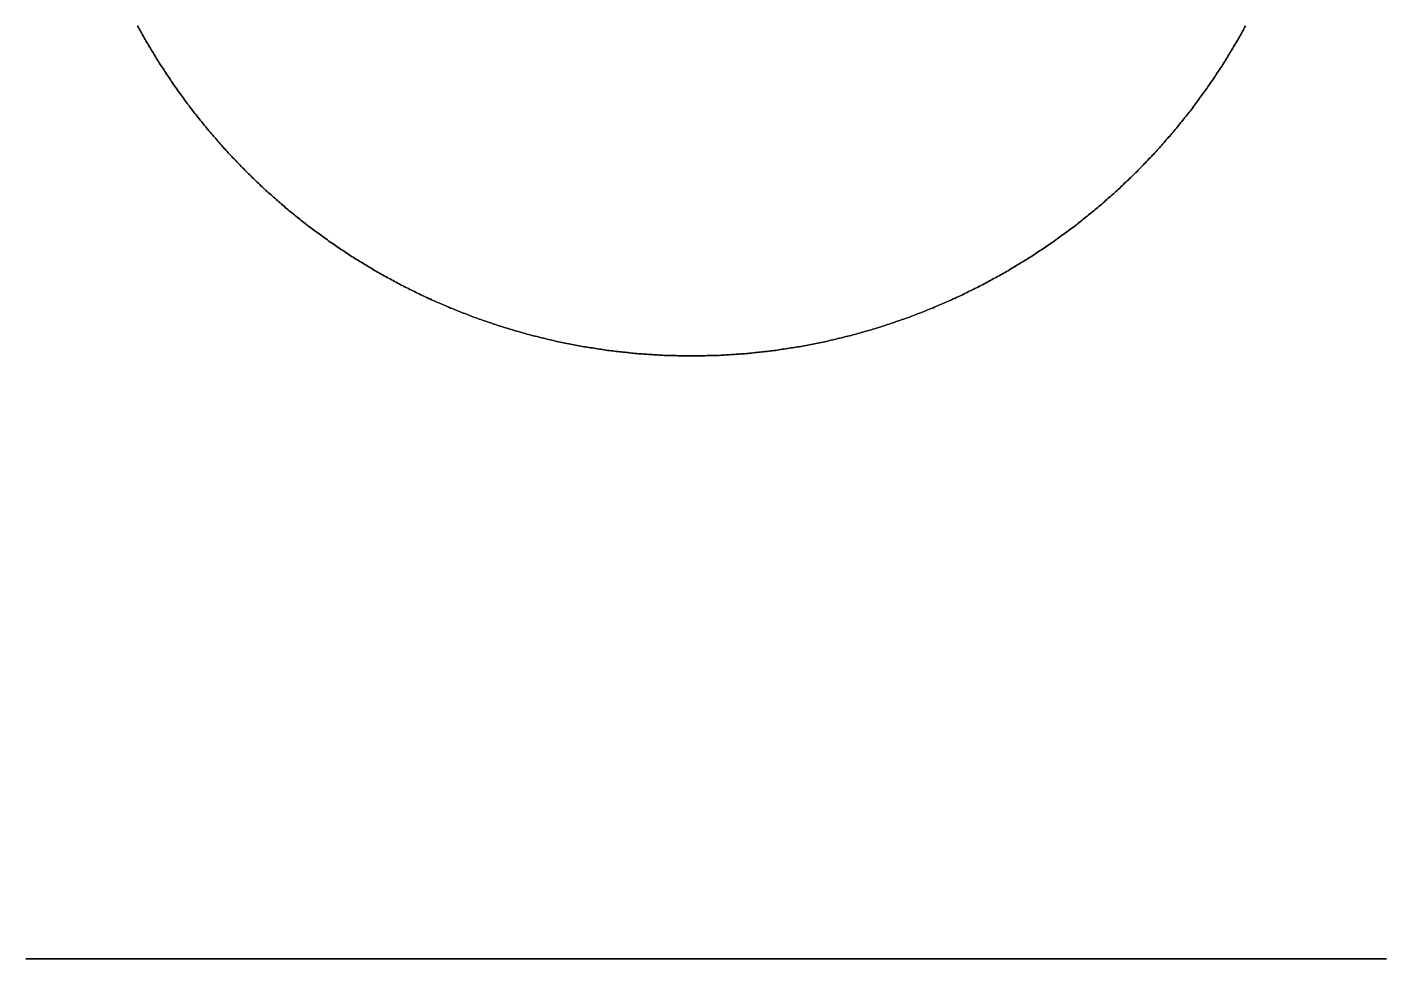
# Model space of a CAD drawing. Header units: millimetres. Extents: x -163 to 163, y 0 to 90.
# Drawn here: x 113.87 to 138.67, y 0 to 17 of the extents above; entities that cross this region are included whole.
import ezdxf

# ---------------------------------------------------------------- set-up
doc = ezdxf.new("R2010")
doc.units = ezdxf.units.MM

msp = doc.modelspace()

# ---------------------------------------------------------------- linework, layer by layer
for points in [[(115.89, 17.025), (115.905, 16.997), (115.92, 16.97), (115.935, 16.942), (115.95, 16.915), (115.965, 16.887), (115.98, 16.86), (115.995, 16.832), (116.011, 16.805), (116.026, 16.777), (116.041, 16.75), (116.057, 16.723), (116.073, 16.696), (116.09, 16.67), (116.106, 16.643), (116.122, 16.616), (116.138, 16.589), (116.155, 16.562), (116.171, 16.536), (116.187, 16.509), (116.203, 16.482), (116.22, 16.455), (116.236, 16.428), (116.252, 16.401), (116.268, 16.375), (116.285, 16.348), (116.301, 16.321), (116.318, 16.295), (116.336, 16.269), (116.353, 16.243), (116.371, 16.217), (116.388, 16.191), (116.406, 16.165), (116.423, 16.139), (116.44, 16.112), (116.458, 16.086), (116.475, 16.06), (116.493, 16.034), (116.51, 16.008), (116.527, 15.982), (116.545, 15.956), (116.562, 15.93), (116.58, 15.904), (116.598, 15.879), (116.617, 15.853), (116.635, 15.828), (116.654, 15.803), (116.672, 15.777), (116.691, 15.752), (116.71, 15.727), (116.728, 15.702), (116.747, 15.676), (116.765, 15.651), (116.784, 15.626), (116.802, 15.6), (116.821, 15.575), (116.839, 15.55), (116.858, 15.525), (116.876, 15.499), (116.896, 15.475), (116.916, 15.45), (116.935, 15.426), (116.955, 15.401), (116.975, 15.377), (116.994, 15.353), (117.014, 15.328), (117.033, 15.304), (117.053, 15.279), (117.073, 15.255), (117.092, 15.23), (117.112, 15.206), (117.132, 15.181), (117.151, 15.157), (117.171, 15.132), (117.19, 15.108), (117.211, 15.084), (117.232, 15.061), (117.253, 15.037), (117.273, 15.014), (117.294, 14.99), (117.315, 14.966), (117.335, 14.943), (117.356, 14.919), (117.377, 14.896), (117.397, 14.872), (117.418, 14.849), (117.439, 14.825), (117.459, 14.801), (117.48, 14.778), (117.501, 14.754), (117.521, 14.731), (117.543, 14.708), (117.565, 14.685), (117.586, 14.663), (117.608, 14.64), (117.63, 14.617), (117.651, 14.595), (117.673, 14.572), (117.695, 14.549), (117.716, 14.527), (117.738, 14.504), (117.76, 14.482), (117.782, 14.459), (117.803, 14.436), (117.825, 14.414), (117.847, 14.391), (117.868, 14.368), (117.891, 14.347), (117.914, 14.325), (117.936, 14.303), (117.959, 14.282), (117.982, 14.26), (118.004, 14.238), (118.027, 14.216), (118.049, 14.195), (118.072, 14.173), (118.095, 14.151), (118.117, 14.13), (118.14, 14.108), (118.163, 14.086), (118.185, 14.065), (118.208, 14.043), (118.231, 14.021), (118.254, 14.001), (118.278, 13.98), (118.301, 13.959), (118.325, 13.939), (118.349, 13.918), (118.372, 13.897), (118.396, 13.877), (118.419, 13.856), (118.443, 13.835), (118.466, 13.815), (118.49, 13.794), (118.514, 13.773), (118.537, 13.753), (118.561, 13.732), (118.584, 13.711), (118.608, 13.69), (118.632, 13.671), (118.657, 13.651), (118.681, 13.632), (118.706, 13.612), (118.73, 13.592), (118.755, 13.573), (118.779, 13.553), (118.804, 13.533), (118.828, 13.514), (118.853, 13.494), (118.877, 13.475), (118.901, 13.455), (118.926, 13.435), (118.95, 13.416), (118.975, 13.396), (118.999, 13.376), (119.025, 13.358), (119.05, 13.339), (119.075, 13.321), (119.1, 13.302), (119.126, 13.284), (119.151, 13.265), (119.176, 13.247), (119.202, 13.228), (119.227, 13.21), (119.252, 13.191), (119.277, 13.172), (119.303, 13.154), (119.328, 13.135), (119.353, 13.117), (119.379, 13.098), (119.404, 13.08), (119.43, 13.062), (119.456, 13.045), (119.482, 13.027), (119.508, 13.01), (119.534, 12.993), (119.56, 12.975), (119.586, 12.958), (119.612, 12.94), (119.639, 12.923), (119.665, 12.906), (119.691, 12.888), (119.717, 12.871), (119.743, 12.853), (119.769, 12.836), (119.795, 12.818), (119.821, 12.801), (119.848, 12.785), (119.875, 12.768), (119.901, 12.752), (119.928, 12.736), (119.955, 12.72), (119.982, 12.703), (120.009, 12.687), (120.036, 12.671), (120.062, 12.655), (120.089, 12.638), (120.116, 12.622), (120.143, 12.606), (120.17, 12.59), (120.196, 12.573), (120.223, 12.557), (120.25, 12.541), (120.277, 12.526), (120.305, 12.511), (120.332, 12.495), (120.36, 12.48), (120.387, 12.465), (120.415, 12.45), (120.442, 12.435), (120.47, 12.42), (120.497, 12.405), (120.525, 12.39), (120.552, 12.375), (120.58, 12.36), (120.607, 12.345), (120.635, 12.33), (120.662, 12.314), (120.69, 12.299), (120.718, 12.286), (120.746, 12.272), (120.774, 12.258), (120.802, 12.244), (120.831, 12.23), (120.859, 12.216), (120.887, 12.202), (120.915, 12.188), (120.943, 12.175), (120.971, 12.161), (120.999, 12.147), (121.027, 12.133), (121.056, 12.119), (121.084, 12.105), (121.112, 12.091), (121.14, 12.077), (121.169, 12.065), (121.197, 12.052), (121.226, 12.04), (121.255, 12.027), (121.283, 12.014), (121.312, 12.002), (121.341, 11.989), (121.37, 11.976), (121.398, 11.964), (121.427, 11.951), (121.456, 11.939), (121.484, 11.926), (121.513, 11.913), (121.542, 11.901), (121.57, 11.888), (121.599, 11.875), (121.628, 11.864), (121.658, 11.853), (121.687, 11.841), (121.716, 11.83), (121.745, 11.819), (121.775, 11.807), (121.804, 11.796), (121.833, 11.784), (121.862, 11.773), (121.891, 11.762), (121.921, 11.75), (121.95, 11.739), (121.979, 11.728), (122.008, 11.716), (122.038, 11.705), (122.067, 11.694), (122.096, 11.683), (122.126, 11.673), (122.156, 11.663), (122.186, 11.653), (122.215, 11.643), (122.245, 11.633), (122.275, 11.623), (122.304, 11.613), (122.334, 11.603), (122.364, 11.593), (122.393, 11.583), (122.423, 11.573), (122.453, 11.562), (122.482, 11.552), (122.512, 11.542), (122.542, 11.532), (122.572, 11.523), (122.602, 11.515), (122.632, 11.506), (122.662, 11.497), (122.692, 11.488), (122.723, 11.48), (122.753, 11.471), (122.783, 11.462), (122.813, 11.453), (122.843, 11.445), (122.873, 11.436), (122.903, 11.427), (122.933, 11.418), (122.963, 11.409), (122.993, 11.401), (123.024, 11.392), (123.054, 11.384), (123.085, 11.377), (123.115, 11.369), (123.145, 11.362), (123.176, 11.355), (123.206, 11.347), (123.237, 11.34), (123.267, 11.332), (123.298, 11.325), (123.328, 11.317), (123.359, 11.31), (123.389, 11.302), (123.42, 11.295), (123.45, 11.288), (123.48, 11.28), (123.511, 11.273), (123.542, 11.266), (123.572, 11.26), (123.603, 11.254), (123.634, 11.248), (123.665, 11.242), (123.695, 11.236), (123.726, 11.23), (123.757, 11.224), (123.788, 11.218), (123.819, 11.211), (123.849, 11.205), (123.88, 11.199), (123.911, 11.193), (123.942, 11.187), (123.972, 11.181), (124.003, 11.175), (124.034, 11.17), (124.065, 11.165), (124.096, 11.16), (124.127, 11.156), (124.158, 11.151), (124.189, 11.146), (124.22, 11.141), (124.251, 11.137), (124.282, 11.132), (124.313, 11.127), (124.344, 11.122), (124.375, 11.117), (124.406, 11.113), (124.437, 11.108), (124.468, 11.103), (124.499, 11.098), (124.53, 11.095), (124.561, 11.092), (124.592, 11.088), (124.624, 11.085), (124.655, 11.081), (124.686, 11.078), (124.717, 11.074), (124.748, 11.071), (124.78, 11.068), (124.811, 11.064), (124.842, 11.061), (124.873, 11.057), (124.904, 11.054), (124.935, 11.051), (124.967, 11.047), (124.998, 11.044), (125.029, 11.042), (125.06, 11.04), (125.092, 11.038), (125.123, 11.036), (125.154, 11.034), (125.185, 11.031), (125.217, 11.029), (125.248, 11.027), (125.279, 11.025), (125.311, 11.023), (125.342, 11.021), (125.373, 11.019), (125.405, 11.017), (125.436, 11.015), (125.467, 11.013), (125.498, 11.011), (125.53, 11.01), (125.561, 11.01), (125.592, 11.009), (125.624, 11.008), (125.655, 11.008), (125.686, 11.007), (125.718, 11.006), (125.749, 11.005), (125.781, 11.005), (125.812, 11.004), (125.843, 11.003), (125.875, 11.003), (125.906, 11.002), (125.937, 11.001), (125.969, 11.001), (126, 11), (126.031, 11.001), (126.063, 11.001), (126.094, 11.002), (126.125, 11.003), (126.157, 11.003), (126.188, 11.004), (126.219, 11.005), (126.251, 11.005), (126.282, 11.006), (126.314, 11.007), (126.345, 11.008), (126.376, 11.008), (126.408, 11.009), (126.439, 11.01), (126.47, 11.01), (126.502, 11.011), (126.533, 11.013), (126.564, 11.015), (126.595, 11.017), (126.627, 11.019), (126.658, 11.021), (126.689, 11.023), (126.721, 11.025), (126.752, 11.027), (126.783, 11.029), (126.815, 11.031), (126.846, 11.034), (126.877, 11.036), (126.908, 11.038), (126.94, 11.04), (126.971, 11.042), (127.002, 11.044), (127.033, 11.047), (127.065, 11.051), (127.096, 11.054), (127.127, 11.057), (127.158, 11.061), (127.189, 11.064), (127.22, 11.068), (127.252, 11.071), (127.283, 11.074), (127.314, 11.078), (127.345, 11.081), (127.376, 11.085), (127.408, 11.088), (127.439, 11.092), (127.47, 11.095), (127.501, 11.098), (127.532, 11.103), (127.563, 11.108), (127.594, 11.113), (127.625, 11.117), (127.656, 11.122), (127.687, 11.127), (127.718, 11.132), (127.749, 11.137), (127.78, 11.141), (127.811, 11.146), (127.842, 11.151), (127.873, 11.156), (127.904, 11.16), (127.935, 11.165), (127.966, 11.17), (127.997, 11.175), (128.028, 11.181), (128.058, 11.187), (128.089, 11.193), (128.12, 11.199), (128.151, 11.205), (128.181, 11.211), (128.212, 11.218), (128.243, 11.224), (128.274, 11.23), (128.305, 11.236), (128.335, 11.242), (128.366, 11.248), (128.397, 11.254), (128.428, 11.26), (128.458, 11.266), (128.489, 11.273), (128.52, 11.28), (128.55, 11.288), (128.58, 11.295), (128.611, 11.302), (128.641, 11.31), (128.672, 11.317), (128.702, 11.325), (128.733, 11.332), (128.763, 11.34), (128.794, 11.347), (128.824, 11.355), (128.855, 11.362), (128.885, 11.369), (128.915, 11.377), (128.946, 11.384), (128.976, 11.392), (129.007, 11.401), (129.037, 11.409), (129.067, 11.418), (129.097, 11.427), (129.127, 11.436), (129.157, 11.445), (129.187, 11.453), (129.217, 11.462), (129.247, 11.471), (129.277, 11.48), (129.308, 11.488), (129.338, 11.497), (129.368, 11.506), (129.398, 11.515), (129.428, 11.523), (129.458, 11.532), (129.488, 11.542), (129.518, 11.552), (129.547, 11.562), (129.577, 11.573), (129.607, 11.583), (129.636, 11.593), (129.666, 11.603), (129.696, 11.613), (129.725, 11.623), (129.755, 11.633), (129.785, 11.643), (129.814, 11.653), (129.844, 11.663), (129.874, 11.673), (129.904, 11.683), (129.933, 11.694), (129.962, 11.705), (129.992, 11.716), (130.021, 11.728), (130.05, 11.739), (130.079, 11.75), (130.109, 11.762), (130.138, 11.773), (130.167, 11.784), (130.196, 11.796), (130.225, 11.807), (130.255, 11.819), (130.284, 11.83), (130.313, 11.841), (130.342, 11.853), (130.372, 11.864), (130.401, 11.875), (130.43, 11.888), (130.458, 11.901), (130.487, 11.913), (130.516, 11.926), (130.544, 11.939), (130.573, 11.951), (130.602, 11.964), (130.63, 11.976), (130.659, 11.989), (130.688, 12.002), (130.717, 12.014), (130.745, 12.027), (130.774, 12.04), (130.803, 12.052), (130.831, 12.065), (130.86, 12.077), (130.888, 12.091), (130.916, 12.105), (130.944, 12.119), (130.973, 12.133), (131.001, 12.147), (131.029, 12.161), (131.057, 12.175), (131.085, 12.188), (131.113, 12.202), (131.141, 12.216), (131.169, 12.23), (131.198, 12.244), (131.226, 12.258), (131.254, 12.272), (131.282, 12.286), (131.31, 12.299), (131.338, 12.314), (131.365, 12.33), (131.393, 12.345), (131.42, 12.36), (131.448, 12.375), (131.475, 12.39), (131.503, 12.405), (131.53, 12.42), (131.558, 12.435), (131.585, 12.45), (131.613, 12.465), (131.64, 12.48), (131.668, 12.495), (131.695, 12.511), (131.723, 12.526), (131.75, 12.541), (131.777, 12.557), (131.804, 12.573), (131.83, 12.59), (131.857, 12.606), (131.884, 12.622), (131.911, 12.638), (131.938, 12.655), (131.964, 12.671), (131.991, 12.687), (132.018, 12.703), (132.045, 12.72), (132.072, 12.736), (132.099, 12.752), (132.125, 12.768), (132.152, 12.785), (132.179, 12.801), (132.205, 12.818), (132.231, 12.836), (132.257, 12.853), (132.283, 12.871), (132.309, 12.888), (132.335, 12.906), (132.361, 12.923), (132.388, 12.94), (132.414, 12.958), (132.44, 12.975), (132.466, 12.993), (132.492, 13.01), (132.518, 13.027), (132.544, 13.045), (132.57, 13.062), (132.596, 13.08), (132.621, 13.098), (132.647, 13.117), (132.672, 13.135), (132.697, 13.154), (132.723, 13.172), (132.748, 13.191), (132.773, 13.21), (132.798, 13.228), (132.824, 13.247), (132.849, 13.265), (132.874, 13.284), (132.9, 13.302), (132.925, 13.321), (132.95, 13.339), (132.975, 13.358), (133.001, 13.376), (133.025, 13.396), (133.05, 13.416), (133.074, 13.435), (133.099, 13.455), (133.123, 13.475), (133.147, 13.494), (133.172, 13.514), (133.196, 13.533), (133.221, 13.553), (133.245, 13.573), (133.27, 13.592), (133.294, 13.612), (133.319, 13.632), (133.343, 13.651), (133.368, 13.671), (133.392, 13.69), (133.416, 13.711), (133.439, 13.732), (133.463, 13.753), (133.486, 13.773), (133.51, 13.794), (133.534, 13.815), (133.557, 13.835), (133.581, 13.856), (133.604, 13.877), (133.628, 13.897), (133.651, 13.918), (133.675, 13.939), (133.699, 13.959), (133.722, 13.98), (133.746, 14.001), (133.769, 14.021), (133.792, 14.043), (133.815, 14.065), (133.837, 14.086), (133.86, 14.108), (133.883, 14.13), (133.905, 14.151), (133.928, 14.173), (133.951, 14.195), (133.973, 14.216), (133.996, 14.238), (134.018, 14.26), (134.041, 14.282), (134.064, 14.303), (134.086, 14.325), (134.109, 14.347), (134.132, 14.368), (134.153, 14.391), (134.175, 14.414), (134.197, 14.436), (134.218, 14.459), (134.24, 14.482), (134.262, 14.504), (134.284, 14.527), (134.305, 14.549), (134.327, 14.572), (134.349, 14.595), (134.37, 14.617), (134.392, 14.64), (134.414, 14.663), (134.435, 14.685), (134.457, 14.708), (134.479, 14.731), (134.499, 14.754), (134.52, 14.778), (134.541, 14.801), (134.561, 14.825), (134.582, 14.849), (134.603, 14.872), (134.623, 14.896), (134.644, 14.919), (134.665, 14.943), (134.685, 14.966), (134.706, 14.99), (134.727, 15.014), (134.747, 15.037), (134.768, 15.061), (134.789, 15.084), (134.81, 15.108), (134.829, 15.132), (134.849, 15.157), (134.868, 15.181), (134.888, 15.206), (134.908, 15.23), (134.927, 15.255), (134.947, 15.279), (134.967, 15.304), (134.986, 15.328), (135.006, 15.353), (135.025, 15.377), (135.045, 15.401), (135.065, 15.426), (135.084, 15.45), (135.104, 15.475), (135.124, 15.499), (135.142, 15.525), (135.161, 15.55), (135.179, 15.575), (135.198, 15.6), (135.216, 15.626), (135.235, 15.651), (135.253, 15.676), (135.272, 15.702), (135.29, 15.727), (135.309, 15.752), (135.328, 15.777), (135.346, 15.803), (135.365, 15.828), (135.383, 15.853), (135.402, 15.879), (135.42, 15.904), (135.438, 15.93), (135.455, 15.956), (135.473, 15.982), (135.49, 16.008), (135.507, 16.034), (135.525, 16.06), (135.542, 16.086), (135.56, 16.112), (135.577, 16.139), (135.594, 16.165), (135.612, 16.191), (135.629, 16.217), (135.647, 16.243), (135.664, 16.269), (135.682, 16.295), (135.699, 16.321), (135.715, 16.348), (135.732, 16.375), (135.748, 16.401), (135.764, 16.428), (135.78, 16.455), (135.797, 16.482), (135.813, 16.509), (135.829, 16.536), (135.845, 16.562), (135.862, 16.589), (135.878, 16.616), (135.894, 16.643), (135.91, 16.67), (135.927, 16.696), (135.943, 16.723), (135.959, 16.75), (135.974, 16.777), (135.989, 16.805), (136.005, 16.832), (136.02, 16.86), (136.035, 16.887), (136.05, 16.915), (136.065, 16.942), (136.08, 16.97), (136.095, 16.997), (136.11, 17.025)], [(136.11, 17.025), (136.095, 16.997), (136.08, 16.97), (136.065, 16.942), (136.05, 16.915), (136.035, 16.887), (136.02, 16.86), (136.005, 16.832), (135.989, 16.805), (135.974, 16.777), (135.959, 16.75), (135.943, 16.723), (135.927, 16.696), (135.91, 16.67), (135.894, 16.643), (135.878, 16.616), (135.862, 16.589), (135.845, 16.562), (135.829, 16.536), (135.813, 16.509), (135.797, 16.482), (135.78, 16.455), (135.764, 16.428), (135.748, 16.401), (135.732, 16.375), (135.715, 16.348), (135.699, 16.321), (135.682, 16.295), (135.664, 16.269), (135.647, 16.243), (135.629, 16.217), (135.612, 16.191), (135.594, 16.165), (135.577, 16.139), (135.56, 16.112), (135.542, 16.086), (135.525, 16.06), (135.507, 16.034), (135.49, 16.008), (135.473, 15.982), (135.455, 15.956), (135.438, 15.93), (135.42, 15.904), (135.402, 15.879), (135.383, 15.853), (135.365, 15.828), (135.346, 15.803), (135.328, 15.777), (135.309, 15.752), (135.29, 15.727), (135.272, 15.702), (135.253, 15.676), (135.235, 15.651), (135.216, 15.626), (135.198, 15.6), (135.179, 15.575), (135.161, 15.55), (135.142, 15.525), (135.124, 15.499), (135.104, 15.475), (135.084, 15.45), (135.065, 15.426), (135.045, 15.401), (135.025, 15.377), (135.006, 15.353), (134.986, 15.328), (134.967, 15.304), (134.947, 15.279), (134.927, 15.255), (134.908, 15.23), (134.888, 15.206), (134.868, 15.181), (134.849, 15.157), (134.829, 15.132), (134.81, 15.108), (134.789, 15.084), (134.768, 15.061), (134.747, 15.037), (134.727, 15.014), (134.706, 14.99), (134.685, 14.966), (134.665, 14.943), (134.644, 14.919), (134.623, 14.896), (134.603, 14.872), (134.582, 14.849), (134.561, 14.825), (134.541, 14.801), (134.52, 14.778), (134.499, 14.754), (134.479, 14.731), (134.457, 14.708), (134.435, 14.685), (134.414, 14.663), (134.392, 14.64), (134.37, 14.617), (134.349, 14.595), (134.327, 14.572), (134.305, 14.549), (134.284, 14.527), (134.262, 14.504), (134.24, 14.482), (134.218, 14.459), (134.197, 14.436), (134.175, 14.414), (134.153, 14.391), (134.132, 14.368), (134.109, 14.347), (134.086, 14.325), (134.064, 14.303), (134.041, 14.282), (134.018, 14.26), (133.996, 14.238), (133.973, 14.216), (133.951, 14.195), (133.928, 14.173), (133.905, 14.151), (133.883, 14.13), (133.86, 14.108), (133.837, 14.086), (133.815, 14.065), (133.792, 14.043), (133.769, 14.021), (133.746, 14.001), (133.722, 13.98), (133.699, 13.959), (133.675, 13.939), (133.651, 13.918), (133.628, 13.897), (133.604, 13.877), (133.581, 13.856), (133.557, 13.835), (133.534, 13.815), (133.51, 13.794), (133.486, 13.773), (133.463, 13.753), (133.439, 13.732), (133.416, 13.711), (133.392, 13.69), (133.368, 13.671), (133.343, 13.651), (133.319, 13.632), (133.294, 13.612), (133.27, 13.592), (133.245, 13.573), (133.221, 13.553), (133.196, 13.533), (133.172, 13.514), (133.147, 13.494), (133.123, 13.475), (133.099, 13.455), (133.074, 13.435), (133.05, 13.416), (133.025, 13.396), (133.001, 13.376), (132.975, 13.358), (132.95, 13.339), (132.925, 13.321), (132.9, 13.302), (132.874, 13.284), (132.849, 13.265), (132.824, 13.247), (132.798, 13.228), (132.773, 13.21), (132.748, 13.191), (132.723, 13.172), (132.697, 13.154), (132.672, 13.135), (132.647, 13.117), (132.621, 13.098), (132.596, 13.08), (132.57, 13.062), (132.544, 13.045), (132.518, 13.027), (132.492, 13.01), (132.466, 12.993), (132.44, 12.975), (132.414, 12.958), (132.388, 12.94), (132.361, 12.923), (132.335, 12.906), (132.309, 12.888), (132.283, 12.871), (132.257, 12.853), (132.231, 12.836), (132.205, 12.818), (132.179, 12.801), (132.152, 12.785), (132.125, 12.768), (132.099, 12.752), (132.072, 12.736), (132.045, 12.72), (132.018, 12.703), (131.991, 12.687), (131.964, 12.671), (131.938, 12.655), (131.911, 12.638), (131.884, 12.622), (131.857, 12.606), (131.83, 12.59), (131.804, 12.573), (131.777, 12.557), (131.75, 12.541), (131.723, 12.526), (131.695, 12.511), (131.668, 12.495), (131.64, 12.48), (131.613, 12.465), (131.585, 12.45), (131.558, 12.435), (131.53, 12.42), (131.503, 12.405), (131.475, 12.39), (131.448, 12.375), (131.42, 12.36), (131.393, 12.345), (131.365, 12.33), (131.338, 12.314), (131.31, 12.299), (131.282, 12.286), (131.254, 12.272), (131.226, 12.258), (131.198, 12.244), (131.169, 12.23), (131.141, 12.216), (131.113, 12.202), (131.085, 12.188), (131.057, 12.175), (131.029, 12.161), (131.001, 12.147), (130.973, 12.133), (130.944, 12.119), (130.916, 12.105), (130.888, 12.091), (130.86, 12.077), (130.831, 12.065), (130.803, 12.052), (130.774, 12.04), (130.745, 12.027), (130.717, 12.014), (130.688, 12.002), (130.659, 11.989), (130.63, 11.976), (130.602, 11.964), (130.573, 11.951), (130.544, 11.939), (130.516, 11.926), (130.487, 11.913), (130.458, 11.901), (130.43, 11.888), (130.401, 11.875), (130.372, 11.864), (130.342, 11.853), (130.313, 11.841), (130.284, 11.83), (130.255, 11.819), (130.225, 11.807), (130.196, 11.796), (130.167, 11.784), (130.138, 11.773), (130.109, 11.762), (130.079, 11.75), (130.05, 11.739), (130.021, 11.728), (129.992, 11.716), (129.962, 11.705), (129.933, 11.694), (129.904, 11.683), (129.874, 11.673), (129.844, 11.663), (129.814, 11.653), (129.785, 11.643), (129.755, 11.633), (129.725, 11.623), (129.696, 11.613), (129.666, 11.603), (129.636, 11.593), (129.607, 11.583), (129.577, 11.573), (129.547, 11.562), (129.518, 11.552), (129.488, 11.542), (129.458, 11.532), (129.428, 11.523), (129.398, 11.515), (129.368, 11.506), (129.338, 11.497), (129.308, 11.488), (129.277, 11.48), (129.247, 11.471), (129.217, 11.462), (129.187, 11.453), (129.157, 11.445), (129.127, 11.436), (129.097, 11.427), (129.067, 11.418), (129.037, 11.409), (129.007, 11.401), (128.976, 11.392), (128.946, 11.384), (128.915, 11.377), (128.885, 11.369), (128.855, 11.362), (128.824, 11.355), (128.794, 11.347), (128.763, 11.34), (128.733, 11.332), (128.702, 11.325), (128.672, 11.317), (128.641, 11.31), (128.611, 11.302), (128.58, 11.295), (128.55, 11.288), (128.52, 11.28), (128.489, 11.273), (128.458, 11.266), (128.428, 11.26), (128.397, 11.254), (128.366, 11.248), (128.335, 11.242), (128.305, 11.236), (128.274, 11.23), (128.243, 11.224), (128.212, 11.218), (128.181, 11.211), (128.151, 11.205), (128.12, 11.199), (128.089, 11.193), (128.058, 11.187), (128.028, 11.181), (127.997, 11.175), (127.966, 11.17), (127.935, 11.165), (127.904, 11.16), (127.873, 11.156), (127.842, 11.151), (127.811, 11.146), (127.78, 11.141), (127.749, 11.137), (127.718, 11.132), (127.687, 11.127), (127.656, 11.122), (127.625, 11.117), (127.594, 11.113), (127.563, 11.108), (127.532, 11.103), (127.501, 11.098), (127.47, 11.095), (127.439, 11.092), (127.408, 11.088), (127.376, 11.085), (127.345, 11.081), (127.314, 11.078), (127.283, 11.074), (127.252, 11.071), (127.22, 11.068), (127.189, 11.064), (127.158, 11.061), (127.127, 11.057), (127.096, 11.054), (127.065, 11.051), (127.033, 11.047), (127.002, 11.044), (126.971, 11.042), (126.94, 11.04), (126.908, 11.038), (126.877, 11.036), (126.846, 11.034), (126.815, 11.031), (126.783, 11.029), (126.752, 11.027), (126.721, 11.025), (126.689, 11.023), (126.658, 11.021), (126.627, 11.019), (126.595, 11.017), (126.564, 11.015), (126.533, 11.013), (126.502, 11.011), (126.47, 11.01), (126.439, 11.01), (126.408, 11.009), (126.376, 11.008), (126.345, 11.008), (126.314, 11.007), (126.282, 11.006), (126.251, 11.005), (126.219, 11.005), (126.188, 11.004), (126.157, 11.003), (126.125, 11.003), (126.094, 11.002), (126.063, 11.001), (126.031, 11.001), (126, 11), (125.969, 11.001), (125.937, 11.001), (125.906, 11.002), (125.875, 11.003), (125.843, 11.003), (125.812, 11.004), (125.781, 11.005), (125.749, 11.005), (125.718, 11.006), (125.686, 11.007), (125.655, 11.008), (125.624, 11.008), (125.592, 11.009), (125.561, 11.01), (125.53, 11.01), (125.498, 11.011), (125.467, 11.013), (125.436, 11.015), (125.405, 11.017), (125.373, 11.019), (125.342, 11.021), (125.311, 11.023), (125.279, 11.025), (125.248, 11.027), (125.217, 11.029), (125.185, 11.031), (125.154, 11.034), (125.123, 11.036), (125.092, 11.038), (125.06, 11.04), (125.029, 11.042), (124.998, 11.044), (124.967, 11.047), (124.935, 11.051), (124.904, 11.054), (124.873, 11.057), (124.842, 11.061), (124.811, 11.064), (124.78, 11.068), (124.748, 11.071), (124.717, 11.074), (124.686, 11.078), (124.655, 11.081), (124.624, 11.085), (124.592, 11.088), (124.561, 11.092), (124.53, 11.095), (124.499, 11.098), (124.468, 11.103), (124.437, 11.108), (124.406, 11.113), (124.375, 11.117), (124.344, 11.122), (124.313, 11.127), (124.282, 11.132), (124.251, 11.137), (124.22, 11.141), (124.189, 11.146), (124.158, 11.151), (124.127, 11.156), (124.096, 11.16), (124.065, 11.165), (124.034, 11.17), (124.003, 11.175), (123.972, 11.181), (123.942, 11.187), (123.911, 11.193), (123.88, 11.199), (123.849, 11.205), (123.819, 11.211), (123.788, 11.218), (123.757, 11.224), (123.726, 11.23), (123.695, 11.236), (123.665, 11.242), (123.634, 11.248), (123.603, 11.254), (123.572, 11.26), (123.542, 11.266), (123.511, 11.273), (123.48, 11.28), (123.45, 11.288), (123.42, 11.295), (123.389, 11.302), (123.359, 11.31), (123.328, 11.317), (123.298, 11.325), (123.267, 11.332), (123.237, 11.34), (123.206, 11.347), (123.176, 11.355), (123.145, 11.362), (123.115, 11.369), (123.085, 11.377), (123.054, 11.384), (123.024, 11.392), (122.993, 11.401), (122.963, 11.409), (122.933, 11.418), (122.903, 11.427), (122.873, 11.436), (122.843, 11.445), (122.813, 11.453), (122.783, 11.462), (122.753, 11.471), (122.723, 11.48), (122.692, 11.488), (122.662, 11.497), (122.632, 11.506), (122.602, 11.515), (122.572, 11.523), (122.542, 11.532), (122.512, 11.542), (122.482, 11.552), (122.453, 11.562), (122.423, 11.573), (122.393, 11.583), (122.364, 11.593), (122.334, 11.603), (122.304, 11.613), (122.275, 11.623), (122.245, 11.633), (122.215, 11.643), (122.186, 11.653), (122.156, 11.663), (122.126, 11.673), (122.096, 11.683), (122.067, 11.694), (122.038, 11.705), (122.008, 11.716), (121.979, 11.728), (121.95, 11.739), (121.921, 11.75), (121.891, 11.762), (121.862, 11.773), (121.833, 11.784), (121.804, 11.796), (121.775, 11.807), (121.745, 11.819), (121.716, 11.83), (121.687, 11.841), (121.658, 11.853), (121.628, 11.864), (121.599, 11.875), (121.57, 11.888), (121.542, 11.901), (121.513, 11.913), (121.484, 11.926), (121.456, 11.939), (121.427, 11.951), (121.398, 11.964), (121.37, 11.976), (121.341, 11.989), (121.312, 12.002), (121.283, 12.014), (121.255, 12.027), (121.226, 12.04), (121.197, 12.052), (121.169, 12.065), (121.14, 12.077), (121.112, 12.091), (121.084, 12.105), (121.056, 12.119), (121.027, 12.133), (120.999, 12.147), (120.971, 12.161), (120.943, 12.175), (120.915, 12.188), (120.887, 12.202), (120.859, 12.216), (120.831, 12.23), (120.802, 12.244), (120.774, 12.258), (120.746, 12.272), (120.718, 12.286), (120.69, 12.299), (120.662, 12.314), (120.635, 12.33), (120.607, 12.345), (120.58, 12.36), (120.552, 12.375), (120.525, 12.39), (120.497, 12.405), (120.47, 12.42), (120.442, 12.435), (120.415, 12.45), (120.387, 12.465), (120.36, 12.48), (120.332, 12.495), (120.305, 12.511), (120.277, 12.526), (120.25, 12.541), (120.223, 12.557), (120.196, 12.573), (120.17, 12.59), (120.143, 12.606), (120.116, 12.622), (120.089, 12.638), (120.062, 12.655), (120.036, 12.671), (120.009, 12.687), (119.982, 12.703), (119.955, 12.72), (119.928, 12.736), (119.901, 12.752), (119.875, 12.768), (119.848, 12.785), (119.821, 12.801), (119.795, 12.818), (119.769, 12.836), (119.743, 12.853), (119.717, 12.871), (119.691, 12.888), (119.665, 12.906), (119.639, 12.923), (119.612, 12.94), (119.586, 12.958), (119.56, 12.975), (119.534, 12.993), (119.508, 13.01), (119.482, 13.027), (119.456, 13.045), (119.43, 13.062), (119.404, 13.08), (119.379, 13.098), (119.353, 13.117), (119.328, 13.135), (119.303, 13.154), (119.277, 13.172), (119.252, 13.191), (119.227, 13.21), (119.202, 13.228), (119.176, 13.247), (119.151, 13.265), (119.126, 13.284), (119.1, 13.302), (119.075, 13.321), (119.05, 13.339), (119.025, 13.358), (118.999, 13.376), (118.975, 13.396), (118.95, 13.416), (118.926, 13.435), (118.901, 13.455), (118.877, 13.475), (118.853, 13.494), (118.828, 13.514), (118.804, 13.533), (118.779, 13.553), (118.755, 13.573), (118.73, 13.592), (118.706, 13.612), (118.681, 13.632), (118.657, 13.651), (118.632, 13.671), (118.608, 13.69), (118.584, 13.711), (118.561, 13.732), (118.537, 13.753), (118.514, 13.773), (118.49, 13.794), (118.466, 13.815), (118.443, 13.835), (118.419, 13.856), (118.396, 13.877), (118.372, 13.897), (118.349, 13.918), (118.325, 13.939), (118.301, 13.959), (118.278, 13.98), (118.254, 14.001), (118.231, 14.021), (118.208, 14.043), (118.185, 14.065), (118.163, 14.086), (118.14, 14.108), (118.117, 14.13), (118.095, 14.151), (118.072, 14.173), (118.049, 14.195), (118.027, 14.216), (118.004, 14.238), (117.982, 14.26), (117.959, 14.282), (117.936, 14.303), (117.914, 14.325), (117.891, 14.347), (117.868, 14.368), (117.847, 14.391), (117.825, 14.414), (117.803, 14.436), (117.782, 14.459), (117.76, 14.482), (117.738, 14.504), (117.716, 14.527), (117.695, 14.549), (117.673, 14.572), (117.651, 14.595), (117.63, 14.617), (117.608, 14.64), (117.586, 14.663), (117.565, 14.685), (117.543, 14.708), (117.521, 14.731), (117.501, 14.754), (117.48, 14.778), (117.459, 14.801), (117.439, 14.825), (117.418, 14.849), (117.397, 14.872), (117.377, 14.896), (117.356, 14.919), (117.335, 14.943), (117.315, 14.966), (117.294, 14.99), (117.273, 15.014), (117.253, 15.037), (117.232, 15.061), (117.211, 15.084), (117.19, 15.108), (117.171, 15.132), (117.151, 15.157), (117.132, 15.181), (117.112, 15.206), (117.092, 15.23), (117.073, 15.255), (117.053, 15.279), (117.033, 15.304), (117.014, 15.328), (116.994, 15.353), (116.975, 15.377), (116.955, 15.401), (116.935, 15.426), (116.916, 15.45), (116.896, 15.475), (116.876, 15.499), (116.858, 15.525), (116.839, 15.55), (116.821, 15.575), (116.802, 15.6), (116.784, 15.626), (116.765, 15.651), (116.747, 15.676), (116.728, 15.702), (116.71, 15.727), (116.691, 15.752), (116.672, 15.777), (116.654, 15.803), (116.635, 15.828), (116.617, 15.853), (116.598, 15.879), (116.58, 15.904), (116.562, 15.93), (116.545, 15.956), (116.527, 15.982), (116.51, 16.008), (116.493, 16.034), (116.475, 16.06), (116.458, 16.086), (116.44, 16.112), (116.423, 16.139), (116.406, 16.165), (116.388, 16.191), (116.371, 16.217), (116.353, 16.243), (116.336, 16.269), (116.318, 16.295), (116.301, 16.321), (116.285, 16.348), (116.268, 16.375), (116.252, 16.401), (116.236, 16.428), (116.22, 16.455), (116.203, 16.482), (116.187, 16.509), (116.171, 16.536), (116.155, 16.562), (116.138, 16.589), (116.122, 16.616), (116.106, 16.643), (116.09, 16.67), (116.073, 16.696), (116.057, 16.723), (116.041, 16.75), (116.026, 16.777), (116.011, 16.805), (115.995, 16.832), (115.98, 16.86), (115.965, 16.887), (115.95, 16.915), (115.935, 16.942), (115.92, 16.97), (115.905, 16.997), (115.89, 17.025)], [(113.847, 0), (113.886, 0), (113.925, 0), (113.964, 0), (114.002, 0), (114.041, 0), (114.08, 0), (114.119, 0), (114.157, 0), (114.196, 0), (114.235, 0), (114.274, 0), (114.312, 0), (114.351, 0), (114.39, 0), (114.429, 0), (114.467, 0), (114.506, 0), (114.545, 0), (114.584, 0), (114.622, 0), (114.661, 0), (114.7, 0), (114.739, 0), (114.777, 0), (114.816, 0), (114.855, 0), (114.894, 0), (114.932, 0), (114.971, 0), (115.01, 0), (115.049, 0), (115.087, 0), (115.126, 0), (115.165, 0), (115.204, 0), (115.242, 0), (115.281, 0), (115.32, 0), (115.359, 0), (115.397, 0), (115.436, 0), (115.475, 0), (115.514, 0), (115.552, 0), (115.591, 0), (115.63, 0), (115.669, 0), (115.707, 0), (115.746, 0), (115.785, 0), (115.824, 0), (115.862, 0), (115.901, 0), (115.94, 0), (115.979, 0), (116.017, 0), (116.056, 0), (116.095, 0), (116.134, 0), (116.172, 0), (116.211, 0), (116.25, 0), (116.289, 0), (116.328, 0), (116.366, 0), (116.405, 0), (116.444, 0), (116.483, 0), (116.521, 0), (116.56, 0), (116.599, 0), (116.638, 0), (116.676, 0), (116.715, 0), (116.754, 0), (116.793, 0), (116.831, 0), (116.87, 0), (116.909, 0), (116.948, 0), (116.986, 0), (117.025, 0), (117.064, 0), (117.103, 0), (117.141, 0), (117.18, 0), (117.219, 0), (117.258, 0), (117.296, 0), (117.335, 0), (117.374, 0), (117.413, 0), (117.451, 0), (117.49, 0), (117.529, 0), (117.568, 0), (117.606, 0), (117.645, 0), (117.684, 0), (117.723, 0), (117.761, 0), (117.8, 0), (117.839, 0), (117.878, 0), (117.916, 0), (117.955, 0), (117.994, 0), (118.033, 0), (118.071, 0), (118.11, 0), (118.149, 0), (118.188, 0), (118.226, 0), (118.265, 0), (118.304, 0), (118.343, 0), (118.381, 0), (118.42, 0), (118.459, 0), (118.498, 0), (118.536, 0), (118.575, 0), (118.614, 0), (118.653, 0), (118.691, 0), (118.73, 0), (118.769, 0), (118.807, 0), (118.846, 0), (118.885, 0), (118.924, 0), (118.962, 0), (119.001, 0), (119.04, 0), (119.079, 0), (119.117, 0), (119.156, 0), (119.195, 0), (119.234, 0), (119.272, 0), (119.311, 0), (119.35, 0), (119.389, 0), (119.427, 0), (119.466, 0), (119.505, 0), (119.544, 0), (119.582, 0), (119.621, 0), (119.66, 0), (119.699, 0), (119.737, 0), (119.776, 0), (119.815, 0), (119.854, 0), (119.892, 0), (119.931, 0), (119.97, 0), (120.009, 0), (120.047, 0), (120.086, 0), (120.125, 0), (120.164, 0), (120.203, 0), (120.241, 0), (120.28, 0), (120.319, 0), (120.358, 0), (120.396, 0), (120.435, 0), (120.474, 0), (120.513, 0), (120.551, 0), (120.59, 0), (120.629, 0), (120.668, 0), (120.706, 0), (120.745, 0), (120.784, 0), (120.823, 0), (120.861, 0), (120.9, 0), (120.939, 0), (120.978, 0), (121.016, 0), (121.055, 0), (121.094, 0), (121.133, 0), (121.171, 0), (121.21, 0), (121.249, 0), (121.288, 0), (121.326, 0), (121.365, 0), (121.404, 0), (121.443, 0), (121.481, 0), (121.52, 0), (121.559, 0), (121.598, 0), (121.636, 0), (121.675, 0), (121.714, 0), (121.753, 0), (121.791, 0), (121.83, 0), (121.869, 0), (121.907, 0), (121.946, 0), (121.985, 0), (122.024, 0), (122.062, 0), (122.101, 0), (122.14, 0), (122.179, 0), (122.218, 0), (122.256, 0), (122.295, 0), (122.334, 0), (122.373, 0), (122.411, 0), (122.45, 0), (122.489, 0), (122.527, 0), (122.566, 0), (122.605, 0), (122.644, 0), (122.682, 0), (122.721, 0), (122.76, 0), (122.799, 0), (122.837, 0), (122.876, 0), (122.915, 0), (122.954, 0), (122.992, 0), (123.031, 0), (123.07, 0), (123.109, 0), (123.147, 0), (123.186, 0), (123.225, 0), (123.264, 0), (123.302, 0), (123.341, 0), (123.38, 0), (123.419, 0), (123.457, 0), (123.496, 0), (123.535, 0), (123.574, 0), (123.612, 0), (123.651, 0), (123.69, 0), (123.729, 0), (123.767, 0), (123.806, 0), (123.845, 0), (123.884, 0), (123.922, 0), (123.961, 0), (124, 0), (124.039, 0), (124.078, 0), (124.116, 0), (124.155, 0), (124.194, 0), (124.233, 0), (124.271, 0), (124.31, 0), (124.349, 0), (124.388, 0), (124.426, 0), (124.465, 0), (124.504, 0), (124.543, 0), (124.581, 0), (124.62, 0), (124.659, 0), (124.698, 0), (124.736, 0), (124.775, 0), (124.814, 0), (124.853, 0), (124.891, 0), (124.93, 0), (124.969, 0), (125.007, 0), (125.046, 0), (125.085, 0), (125.124, 0), (125.162, 0), (125.201, 0), (125.24, 0), (125.279, 0), (125.317, 0), (125.356, 0), (125.395, 0), (125.434, 0), (125.472, 0), (125.511, 0), (125.55, 0), (125.589, 0), (125.627, 0), (125.666, 0), (125.705, 0), (125.744, 0), (125.782, 0), (125.821, 0), (125.86, 0), (125.899, 0), (125.938, 0), (125.976, 0), (126.015, 0), (126.054, 0), (126.093, 0), (126.131, 0), (126.17, 0), (126.209, 0), (126.248, 0), (126.286, 0), (126.325, 0), (126.364, 0), (126.403, 0), (126.441, 0), (126.48, 0), (126.519, 0), (126.558, 0), (126.596, 0), (126.635, 0), (126.674, 0), (126.713, 0), (126.751, 0), (126.79, 0), (126.829, 0), (126.867, 0), (126.906, 0), (126.945, 0), (126.984, 0), (127.022, 0), (127.061, 0), (127.1, 0), (127.139, 0), (127.177, 0), (127.216, 0), (127.255, 0), (127.294, 0), (127.332, 0), (127.371, 0), (127.41, 0), (127.449, 0), (127.487, 0), (127.526, 0), (127.565, 0), (127.604, 0), (127.642, 0), (127.681, 0), (127.72, 0), (127.759, 0), (127.797, 0), (127.836, 0), (127.875, 0), (127.914, 0), (127.953, 0), (127.991, 0), (128.03, 0), (128.069, 0), (128.108, 0), (128.146, 0), (128.185, 0), (128.224, 0), (128.262, 0), (128.301, 0), (128.34, 0), (128.379, 0), (128.418, 0), (128.456, 0), (128.495, 0), (128.534, 0), (128.572, 0), (128.611, 0), (128.65, 0), (128.689, 0), (128.728, 0), (128.766, 0), (128.805, 0), (128.844, 0), (128.882, 0), (128.921, 0), (128.96, 0), (128.999, 0), (129.037, 0), (129.076, 0), (129.115, 0), (129.154, 0), (129.192, 0), (129.231, 0), (129.27, 0), (129.309, 0), (129.347, 0), (129.386, 0), (129.425, 0), (129.464, 0), (129.502, 0), (129.541, 0), (129.58, 0), (129.619, 0), (129.657, 0), (129.696, 0), (129.735, 0), (129.774, 0), (129.812, 0), (129.851, 0), (129.89, 0), (129.929, 0), (129.967, 0), (130.006, 0), (130.045, 0), (130.084, 0), (130.123, 0), (130.161, 0), (130.2, 0), (130.239, 0), (130.277, 0), (130.316, 0), (130.355, 0), (130.394, 0), (130.433, 0), (130.471, 0), (130.51, 0), (130.549, 0), (130.587, 0), (130.626, 0), (130.665, 0), (130.704, 0), (130.743, 0), (130.781, 0), (130.82, 0), (130.859, 0), (130.897, 0), (130.936, 0), (130.975, 0), (131.014, 0), (131.053, 0), (131.091, 0), (131.13, 0), (131.169, 0), (131.207, 0), (131.246, 0), (131.285, 0), (131.324, 0), (131.363, 0), (131.401, 0), (131.44, 0), (131.479, 0), (131.517, 0), (131.556, 0), (131.595, 0), (131.634, 0), (131.673, 0), (131.711, 0), (131.75, 0), (131.789, 0), (131.827, 0), (131.866, 0), (131.905, 0), (131.944, 0), (131.983, 0), (132.021, 0), (132.06, 0), (132.099, 0), (132.137, 0), (132.176, 0), (132.215, 0), (132.254, 0), (132.293, 0), (132.331, 0), (132.37, 0), (132.409, 0), (132.447, 0), (132.486, 0), (132.525, 0), (132.564, 0), (132.603, 0), (132.641, 0), (132.68, 0), (132.719, 0), (132.757, 0), (132.796, 0), (132.835, 0), (132.874, 0), (132.913, 0), (132.951, 0), (132.99, 0), (133.029, 0), (133.067, 0), (133.106, 0), (133.145, 0), (133.184, 0), (133.223, 0), (133.261, 0), (133.3, 0), (133.339, 0), (133.377, 0), (133.416, 0), (133.455, 0), (133.494, 0), (133.532, 0), (133.571, 0), (133.61, 0), (133.649, 0), (133.688, 0), (133.726, 0), (133.765, 0), (133.804, 0), (133.843, 0), (133.881, 0), (133.92, 0), (133.959, 0), (133.998, 0), (134.036, 0), (134.075, 0), (134.114, 0), (134.152, 0), (134.191, 0), (134.23, 0), (134.269, 0), (134.308, 0), (134.346, 0), (134.385, 0), (134.424, 0), (134.462, 0), (134.501, 0), (134.54, 0), (134.579, 0), (134.618, 0), (134.656, 0), (134.695, 0), (134.734, 0), (134.772, 0), (134.811, 0), (134.85, 0), (134.889, 0), (134.928, 0), (134.966, 0), (135.005, 0), (135.044, 0), (135.082, 0), (135.121, 0), (135.16, 0), (135.199, 0), (135.238, 0), (135.276, 0), (135.315, 0), (135.354, 0), (135.392, 0), (135.431, 0), (135.47, 0), (135.509, 0), (135.548, 0), (135.586, 0), (135.625, 0), (135.664, 0), (135.702, 0), (135.741, 0), (135.78, 0), (135.819, 0), (135.858, 0), (135.896, 0), (135.935, 0), (135.974, 0), (136.012, 0), (136.051, 0), (136.09, 0), (136.129, 0), (136.168, 0), (136.206, 0), (136.245, 0), (136.284, 0), (136.322, 0), (136.361, 0), (136.4, 0), (136.439, 0), (136.478, 0), (136.516, 0), (136.555, 0), (136.594, 0), (136.632, 0), (136.671, 0), (136.71, 0), (136.749, 0), (136.788, 0), (136.826, 0), (136.865, 0), (136.904, 0), (136.942, 0), (136.981, 0), (137.02, 0), (137.059, 0), (137.097, 0), (137.136, 0), (137.175, 0), (137.214, 0), (137.252, 0), (137.291, 0), (137.33, 0), (137.369, 0), (137.407, 0), (137.446, 0), (137.485, 0), (137.524, 0), (137.562, 0), (137.601, 0), (137.64, 0), (137.679, 0), (137.717, 0), (137.756, 0), (137.795, 0), (137.834, 0), (137.873, 0), (137.911, 0), (137.95, 0), (137.989, 0), (138.027, 0), (138.066, 0), (138.105, 0), (138.144, 0), (138.183, 0), (138.221, 0), (138.26, 0), (138.299, 0), (138.337, 0), (138.376, 0), (138.415, 0), (138.454, 0), (138.493, 0), (138.531, 0), (138.57, 0), (138.609, 0), (138.647, 0), (138.686, 0)], [(138.686, 0), (138.647, 0), (138.609, 0), (138.57, 0), (138.531, 0), (138.493, 0), (138.454, 0), (138.415, 0), (138.376, 0), (138.337, 0), (138.299, 0), (138.26, 0), (138.221, 0), (138.183, 0), (138.144, 0), (138.105, 0), (138.066, 0), (138.027, 0), (137.989, 0), (137.95, 0), (137.911, 0), (137.873, 0), (137.834, 0), (137.795, 0), (137.756, 0), (137.717, 0), (137.679, 0), (137.64, 0), (137.601, 0), (137.562, 0), (137.524, 0), (137.485, 0), (137.446, 0), (137.407, 0), (137.369, 0), (137.33, 0), (137.291, 0), (137.252, 0), (137.214, 0), (137.175, 0), (137.136, 0), (137.097, 0), (137.059, 0), (137.02, 0), (136.981, 0), (136.942, 0), (136.904, 0), (136.865, 0), (136.826, 0), (136.788, 0), (136.749, 0), (136.71, 0), (136.671, 0), (136.632, 0), (136.594, 0), (136.555, 0), (136.516, 0), (136.478, 0), (136.439, 0), (136.4, 0), (136.361, 0), (136.322, 0), (136.284, 0), (136.245, 0), (136.206, 0), (136.168, 0), (136.129, 0), (136.09, 0), (136.051, 0), (136.012, 0), (135.974, 0), (135.935, 0), (135.896, 0), (135.858, 0), (135.819, 0), (135.78, 0), (135.741, 0), (135.702, 0), (135.664, 0), (135.625, 0), (135.586, 0), (135.548, 0), (135.509, 0), (135.47, 0), (135.431, 0), (135.392, 0), (135.354, 0), (135.315, 0), (135.276, 0), (135.238, 0), (135.199, 0), (135.16, 0), (135.121, 0), (135.082, 0), (135.044, 0), (135.005, 0), (134.966, 0), (134.928, 0), (134.889, 0), (134.85, 0), (134.811, 0), (134.772, 0), (134.734, 0), (134.695, 0), (134.656, 0), (134.618, 0), (134.579, 0), (134.54, 0), (134.501, 0), (134.462, 0), (134.424, 0), (134.385, 0), (134.346, 0), (134.308, 0), (134.269, 0), (134.23, 0), (134.191, 0), (134.152, 0), (134.114, 0), (134.075, 0), (134.036, 0), (133.998, 0), (133.959, 0), (133.92, 0), (133.881, 0), (133.843, 0), (133.804, 0), (133.765, 0), (133.726, 0), (133.688, 0), (133.649, 0), (133.61, 0), (133.571, 0), (133.532, 0), (133.494, 0), (133.455, 0), (133.416, 0), (133.377, 0), (133.339, 0), (133.3, 0), (133.261, 0), (133.223, 0), (133.184, 0), (133.145, 0), (133.106, 0), (133.067, 0), (133.029, 0), (132.99, 0), (132.951, 0), (132.913, 0), (132.874, 0), (132.835, 0), (132.796, 0), (132.757, 0), (132.719, 0), (132.68, 0), (132.641, 0), (132.603, 0), (132.564, 0), (132.525, 0), (132.486, 0), (132.447, 0), (132.409, 0), (132.37, 0), (132.331, 0), (132.293, 0), (132.254, 0), (132.215, 0), (132.176, 0), (132.137, 0), (132.099, 0), (132.06, 0), (132.021, 0), (131.983, 0), (131.944, 0), (131.905, 0), (131.866, 0), (131.827, 0), (131.789, 0), (131.75, 0), (131.711, 0), (131.673, 0), (131.634, 0), (131.595, 0), (131.556, 0), (131.517, 0), (131.479, 0), (131.44, 0), (131.401, 0), (131.363, 0), (131.324, 0), (131.285, 0), (131.246, 0), (131.207, 0), (131.169, 0), (131.13, 0), (131.091, 0), (131.053, 0), (131.014, 0), (130.975, 0), (130.936, 0), (130.897, 0), (130.859, 0), (130.82, 0), (130.781, 0), (130.743, 0), (130.704, 0), (130.665, 0), (130.626, 0), (130.587, 0), (130.549, 0), (130.51, 0), (130.471, 0), (130.433, 0), (130.394, 0), (130.355, 0), (130.316, 0), (130.277, 0), (130.239, 0), (130.2, 0), (130.161, 0), (130.123, 0), (130.084, 0), (130.045, 0), (130.006, 0), (129.967, 0), (129.929, 0), (129.89, 0), (129.851, 0), (129.812, 0), (129.774, 0), (129.735, 0), (129.696, 0), (129.657, 0), (129.619, 0), (129.58, 0), (129.541, 0), (129.502, 0), (129.464, 0), (129.425, 0), (129.386, 0), (129.347, 0), (129.309, 0), (129.27, 0), (129.231, 0), (129.192, 0), (129.154, 0), (129.115, 0), (129.076, 0), (129.037, 0), (128.999, 0), (128.96, 0), (128.921, 0), (128.882, 0), (128.844, 0), (128.805, 0), (128.766, 0), (128.728, 0), (128.689, 0), (128.65, 0), (128.611, 0), (128.572, 0), (128.534, 0), (128.495, 0), (128.456, 0), (128.418, 0), (128.379, 0), (128.34, 0), (128.301, 0), (128.262, 0), (128.224, 0), (128.185, 0), (128.146, 0), (128.108, 0), (128.069, 0), (128.03, 0), (127.991, 0), (127.953, 0), (127.914, 0), (127.875, 0), (127.836, 0), (127.797, 0), (127.759, 0), (127.72, 0), (127.681, 0), (127.642, 0), (127.604, 0), (127.565, 0), (127.526, 0), (127.487, 0), (127.449, 0), (127.41, 0), (127.371, 0), (127.332, 0), (127.294, 0), (127.255, 0), (127.216, 0), (127.177, 0), (127.139, 0), (127.1, 0), (127.061, 0), (127.022, 0), (126.984, 0), (126.945, 0), (126.906, 0), (126.867, 0), (126.829, 0), (126.79, 0), (126.751, 0), (126.713, 0), (126.674, 0), (126.635, 0), (126.596, 0), (126.558, 0), (126.519, 0), (126.48, 0), (126.441, 0), (126.403, 0), (126.364, 0), (126.325, 0), (126.286, 0), (126.248, 0), (126.209, 0), (126.17, 0), (126.131, 0), (126.093, 0), (126.054, 0), (126.015, 0), (125.976, 0), (125.938, 0), (125.899, 0), (125.86, 0), (125.821, 0), (125.782, 0), (125.744, 0), (125.705, 0), (125.666, 0), (125.627, 0), (125.589, 0), (125.55, 0), (125.511, 0), (125.472, 0), (125.434, 0), (125.395, 0), (125.356, 0), (125.317, 0), (125.279, 0), (125.24, 0), (125.201, 0), (125.162, 0), (125.124, 0), (125.085, 0), (125.046, 0), (125.007, 0), (124.969, 0), (124.93, 0), (124.891, 0), (124.853, 0), (124.814, 0), (124.775, 0), (124.736, 0), (124.698, 0), (124.659, 0), (124.62, 0), (124.581, 0), (124.543, 0), (124.504, 0), (124.465, 0), (124.426, 0), (124.388, 0), (124.349, 0), (124.31, 0), (124.271, 0), (124.233, 0), (124.194, 0), (124.155, 0), (124.116, 0), (124.078, 0), (124.039, 0), (124, 0), (123.961, 0), (123.922, 0), (123.884, 0), (123.845, 0), (123.806, 0), (123.767, 0), (123.729, 0), (123.69, 0), (123.651, 0), (123.612, 0), (123.574, 0), (123.535, 0), (123.496, 0), (123.457, 0), (123.419, 0), (123.38, 0), (123.341, 0), (123.302, 0), (123.264, 0), (123.225, 0), (123.186, 0), (123.147, 0), (123.109, 0), (123.07, 0), (123.031, 0), (122.992, 0), (122.954, 0), (122.915, 0), (122.876, 0), (122.837, 0), (122.799, 0), (122.76, 0), (122.721, 0), (122.682, 0), (122.644, 0), (122.605, 0), (122.566, 0), (122.527, 0), (122.489, 0), (122.45, 0), (122.411, 0), (122.373, 0), (122.334, 0), (122.295, 0), (122.256, 0), (122.218, 0), (122.179, 0), (122.14, 0), (122.101, 0), (122.062, 0), (122.024, 0), (121.985, 0), (121.946, 0), (121.907, 0), (121.869, 0), (121.83, 0), (121.791, 0), (121.753, 0), (121.714, 0), (121.675, 0), (121.636, 0), (121.598, 0), (121.559, 0), (121.52, 0), (121.481, 0), (121.443, 0), (121.404, 0), (121.365, 0), (121.326, 0), (121.288, 0), (121.249, 0), (121.21, 0), (121.171, 0), (121.133, 0), (121.094, 0), (121.055, 0), (121.016, 0), (120.978, 0), (120.939, 0), (120.9, 0), (120.861, 0), (120.823, 0), (120.784, 0), (120.745, 0), (120.706, 0), (120.668, 0), (120.629, 0), (120.59, 0), (120.551, 0), (120.513, 0), (120.474, 0), (120.435, 0), (120.396, 0), (120.358, 0), (120.319, 0), (120.28, 0), (120.241, 0), (120.203, 0), (120.164, 0), (120.125, 0), (120.086, 0), (120.047, 0), (120.009, 0), (119.97, 0), (119.931, 0), (119.892, 0), (119.854, 0), (119.815, 0), (119.776, 0), (119.737, 0), (119.699, 0), (119.66, 0), (119.621, 0), (119.582, 0), (119.544, 0), (119.505, 0), (119.466, 0), (119.427, 0), (119.389, 0), (119.35, 0), (119.311, 0), (119.272, 0), (119.234, 0), (119.195, 0), (119.156, 0), (119.117, 0), (119.079, 0), (119.04, 0), (119.001, 0), (118.962, 0), (118.924, 0), (118.885, 0), (118.846, 0), (118.807, 0), (118.769, 0), (118.73, 0), (118.691, 0), (118.653, 0), (118.614, 0), (118.575, 0), (118.536, 0), (118.498, 0), (118.459, 0), (118.42, 0), (118.381, 0), (118.343, 0), (118.304, 0), (118.265, 0), (118.226, 0), (118.188, 0), (118.149, 0), (118.11, 0), (118.071, 0), (118.033, 0), (117.994, 0), (117.955, 0), (117.916, 0), (117.878, 0), (117.839, 0), (117.8, 0), (117.761, 0), (117.723, 0), (117.684, 0), (117.645, 0), (117.606, 0), (117.568, 0), (117.529, 0), (117.49, 0), (117.451, 0), (117.413, 0), (117.374, 0), (117.335, 0), (117.296, 0), (117.258, 0), (117.219, 0), (117.18, 0), (117.141, 0), (117.103, 0), (117.064, 0), (117.025, 0), (116.986, 0), (116.948, 0), (116.909, 0), (116.87, 0), (116.831, 0), (116.793, 0), (116.754, 0), (116.715, 0), (116.676, 0), (116.638, 0), (116.599, 0), (116.56, 0), (116.521, 0), (116.483, 0), (116.444, 0), (116.405, 0), (116.366, 0), (116.328, 0), (116.289, 0), (116.25, 0), (116.211, 0), (116.172, 0), (116.134, 0), (116.095, 0), (116.056, 0), (116.017, 0), (115.979, 0), (115.94, 0), (115.901, 0), (115.862, 0), (115.824, 0), (115.785, 0), (115.746, 0), (115.707, 0), (115.669, 0), (115.63, 0), (115.591, 0), (115.552, 0), (115.514, 0), (115.475, 0), (115.436, 0), (115.397, 0), (115.359, 0), (115.32, 0), (115.281, 0), (115.242, 0), (115.204, 0), (115.165, 0), (115.126, 0), (115.087, 0), (115.049, 0), (115.01, 0), (114.971, 0), (114.932, 0), (114.894, 0), (114.855, 0), (114.816, 0), (114.777, 0), (114.739, 0), (114.7, 0), (114.661, 0), (114.622, 0), (114.584, 0), (114.545, 0), (114.506, 0), (114.467, 0), (114.429, 0), (114.39, 0), (114.351, 0), (114.312, 0), (114.274, 0), (114.235, 0), (114.196, 0), (114.157, 0), (114.119, 0), (114.08, 0), (114.041, 0), (114.002, 0), (113.964, 0), (113.925, 0), (113.886, 0), (113.847, 0)]]:
    msp.add_lwpolyline(points)

doc.saveas('drawing.dxf')
